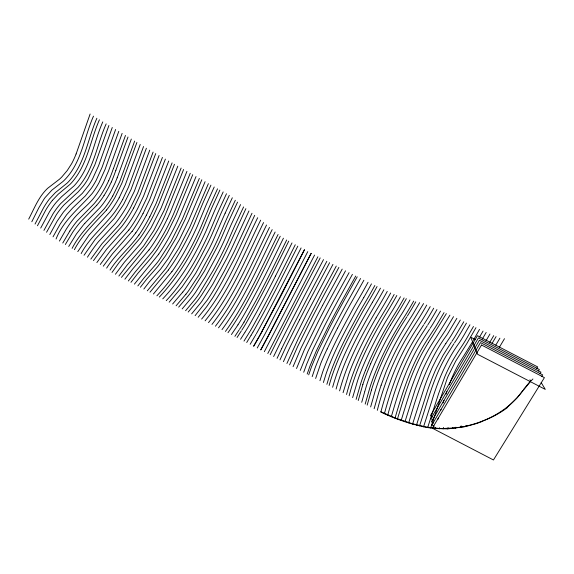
<?xml version="1.0" encoding="UTF-8"?>
<svg xmlns="http://www.w3.org/2000/svg" width="574" height="574" viewBox="0 0 574 574"><rect width="100%" height="100%" fill="white"/><g stroke="black" fill="none" stroke-linecap="round" stroke-linejoin="round"><path stroke-width="0.86" d="M367.166 405.129L371.5 389.911M370.646 406.93L374.944 391.827A103.758 16.065 -62.2 0 1 379.184 379.12C387.235 357.1 398.492 336.393 411.314 316.805A73.264 9.464 -62 0 0 412.828 314.351L419.68 302.649M365.193 404.103L369.584 388.684A85.088 12.276 -62.4 0 1 374.018 375.755C382.148 354.345 393.147 334.133 405.56 314.925A61.031 7.577 -62 0 0 413.689 301.12M374.133 408.724L378.883 392.142A140.96 23.24 -61.9 0 1 381.129 385.183M361.713 402.302L364.691 391.891M364.791 391.533L366.119 386.898A79.09 10.935 -62.4 0 1 370.718 373.638C378.912 352.558 389.789 332.626 401.972 313.619A61.669 7.376 -62.1 0 0 410.015 299.893M358.233 400.509L362.876 384.415M356.11 399.411L360.838 383.131A73.716 9.543 -62.5 0 1 365.444 370.359M377.312 410.324C384.315 382.915 394.998 356.382 409.972 332.339A58.778 9.292 -62.7 0 1 410.654 331.234L418.087 319.553A56.575 7.936 -62 0 0 426.74 305.031M352.63 397.61L357.502 381.036A68.141 8.431 -62.5 0 1 362.158 368.365C370.359 348.289 380.741 329.175 392.264 310.828A62.58 6.766 -62.1 0 0 400.458 296.715M349.15 395.816C356.985 365.107 371.895 336.787 388.433 309.96A62.092 6.443 -62.1 0 0 396.828 295.466M346.545 394.474C354.416 363.952 369.347 335.833 385.706 309.099A61.282 6.163 -62.2 0 0 394.166 294.455M384.393 413.718C391.726 386.567 401.535 359.833 416.566 335.926A56.862 9.543 -62.7 0 1 417.542 334.369M387.694 415.196C395.156 388.189 404.555 361.405 419.608 337.605A61.339 10.633 -62.7 0 1 421.711 334.269L427.278 325.68M343.065 392.681L348.597 374.693A65.45 7.168 -62.5 0 1 351.116 367.977L352.321 364.985A48.747 5.259 -62.6 0 1 376.049 317.996M391.332 416.731C398.93 389.918 407.863 363.105 422.923 339.435A63.054 11.272 -62.7 0 1 425.872 334.778L429.51 329.218M439.641 427.666L439.275 428.821M443.071 428.943L443.537 427.458M408.695 422.916C417.571 392.329 427.515 361.29 446.644 335.338A39.161 7.118 -61.9 0 0 447.878 333.429L456.875 318.319M423.547 426.819A105.3 100.421 -5.1 0 0 434.898 428.491L447.684 428.886L448.086 427.608M339.593 390.88C347.672 360.443 363.019 332.561 379.077 305.691A57.996 5.353 -62.2 0 0 387.271 291.384M430.22 306.609A57.436 8.294 -62 0 1 421.151 321.756L413.954 333.02A56.352 9.17 -62.7 0 0 413.266 334.133L411.343 337.304A49.967 8.072 -62.6 0 0 408.91 341.451C396.146 363.457 387.35 387.522 380.835 412.053A197.363 189.743 -21.4 0 0 401.176 420.469A211.225 203.009 -24.1 0 0 409.7 423.217L412.57 424.057L424.688 386.331A82.304 17.485 -62.2 0 1 428.656 375.948L431.576 369.068A30.931 6.192 -62.5 0 1 432.932 366.147L436.699 358.728A46.064 9.399 -62.6 0 1 445.876 343.453M395.005 418.195C402.761 391.619 411.235 364.806 426.238 341.272A59.165 10.834 -62.7 0 1 429.481 336.163L435.106 327.589A44.643 7.333 -61.9 0 0 436.462 325.444L444.046 312.629M397.43 419.113C404.67 395.192 411.766 370.869 424.473 349.143A48.898 9.019 -62.6 0 1 426.46 345.713L428.412 342.47M416.48 425.14L427.924 389.466A93.591 20.635 -62.1 0 1 432.071 378.266L434.97 371.263A33.823 6.974 -62.5 0 1 436.319 368.3L443.092 355.263L451.336 342.233M440.825 410.152L441.033 409.492M437.897 419.293L438.271 418.145M401.176 420.462C409.133 394.295 416.925 367.611 431.734 344.314A58.727 11.243 -62.7 0 1 435.845 337.885L449.923 315.155M452.456 428.577L452.807 427.501M447.684 428.886L463.835 426.905L465.765 426.496L466.124 425.384M336.099 389.079C344.3 358.671 359.869 330.904 375.762 303.955A56.625 4.987 -62.2 0 0 383.855 289.762M404.971 421.739L415.146 389.559L421.904 371.6A42.089 8.122 -62.5 0 1 434.618 346.94A39.549 7.613 -62.5 0 1 435.766 345.031L445.187 330.646L453.517 316.654M419.522 425.915C427.121 403.235 432.896 379.636 444.663 358.599A32.015 6.709 -62.5 0 1 446.048 356.131L453.948 343.697M443.135 402.97L443.35 402.317M443.566 401.671L443.989 400.365M427.666 427.565L438.5 393.943L444.728 376.931A35.373 7.814 -62.5 0 1 452.003 361.893A33.88 7.469 -62.5 0 1 453.611 359.051L457.299 353.003A54.401 12.291 -62.6 0 1 458.411 351.281L462.895 344.508A35.509 7.268 -61.9 0 0 469.74 332.913L473.471 326.484M430.622 428.01L447.168 378.531A29.834 6.658 -62.5 0 1 448.208 376.042L455.677 361.182L465.629 345.462A36.765 7.634 -61.9 0 0 466.849 343.532L475.968 327.682M434.898 428.498L435.279 427.343M332.626 387.278C340.956 356.913 356.734 329.261 372.469 302.225M446.063 394.144L446.271 393.52M446.479 392.903L446.895 391.669M455.512 428.233L455.864 427.192M381.129 385.176L385.922 372.225A54.15 8.273 -62.6 0 1 390.112 362.481L392.953 356.389A44.155 6.666 -62.6 0 1 402.618 338.029L423.555 303.581M461.137 425.829L460.592 427.436M329.146 385.477C336.364 359.023 349.853 334.864 363.005 311A52.808 4.692 -62.6 0 1 363.686 309.817L369.168 300.489A54.049 4.305 -62.3 0 0 377.061 286.541M326.879 384.3L329.167 376.795A89.809 7.885 -62.4 0 1 329.541 375.561C337.29 352.508 349.193 331.112 360.874 309.874A55.104 4.728 -62.6 0 1 361.785 308.303L367.023 299.363A53.26 4.09 -62.3 0 0 374.851 285.486M113.487 168.483L125.469 135.442M115.912 170.256L128.002 137.014M323.406 382.499L325.652 375.238A81.343 6.701 -62.5 0 1 326.276 373.272C334.262 350.492 346.043 329.261 357.616 308.159A51.122 4.126 -62.6 0 1 358.291 306.968L363.729 297.633M449.334 384.573L450.683 380.985A35 8.043 -62.5 0 1 457.363 366.564A32.567 7.462 -62.5 0 1 458.769 363.966L472.56 341.724M319.933 380.691L322.143 373.674A76.507 5.905 -62.5 0 1 322.94 371.242C330.854 349.336 342.176 328.852 353.24 308.417A44.428 3.344 -62.6 0 1 354.352 306.437A48.144 3.638 -62.6 0 1 354.804 305.641L360.436 295.904A50.95 3.48 -62.3 0 0 368.063 282.264M315.635 378.46L320.773 363.442A37.719 2.597 -62.7 0 1 321.569 361.477L322.179 360.02A41.586 2.87 -62.7 0 1 327.202 348.927M90.118 114.025L76.12 153.954M93.497 116.149C84.543 136.246 82.017 159.622 67.373 176.864A35.093 11.645 -63 0 1 62.939 181.506L51.796 190.195L45.145 197.506A20.42 6.63 -61.5 0 0 44.026 199.07L38.688 208.039L31.807 221.743M96.877 118.244C88.36 137.451 85.533 159.335 72.798 176.534A31.678 10.318 -62.9 0 1 69.253 180.903A30.745 10.002 -62.9 0 1 67.151 183.099L55.377 192.584L49.321 199.121A29.131 9.213 -61.4 0 0 43.545 207.824L35.043 224.047M99.41 119.808C90.936 138.872 88.059 160.526 75.61 177.703A31.513 10.138 -62.9 0 1 72.145 182.094A30.687 9.866 -62.9 0 1 70.093 184.304L58.218 194.206L52.442 200.333M102.789 121.896C94.38 140.766 91.424 162.112 79.363 179.267A31.254 9.894 -62.9 0 1 75.99 183.673A30.551 9.672 -62.9 0 1 74.01 185.904L61.569 196.746L56.596 201.94A30.738 9.435 -61.4 0 0 49.472 211.82L40.704 228.072M106.161 123.891C97.982 142.266 94.846 162.851 83.704 179.863A30.365 9.457 -62.8 0 1 79.808 185.251A29.109 9.055 -62.8 0 1 77.921 187.497L60.729 203.555A32.173 9.708 -61.3 0 0 53.188 213.528L43.94 230.375M108.895 125.505L94.789 164.996L87.901 179.16A29.755 9.141 -62.8 0 1 83.539 185.696L78.286 191.795L64.066 204.853A36.004 10.676 -61.3 0 0 58.964 211.017L57.737 212.717A27.631 8.273 -61.4 0 0 56.223 214.949L46.566 232.24M112.26 127.493L98.613 165.656L92.644 178.736A29.59 8.94 -62.8 0 1 88.532 185.502L82.34 193.33L69.605 205.162L63.456 212.057L57.17 221.148L49.802 234.544M312.17 376.652L314.394 369.979A71.19 4.692 -62.5 0 1 315.018 368.156C323.27 346.043 334.879 325.365 345.95 304.579A42.756 2.748 -62.6 0 1 347.148 302.433L360.544 278.512M115.625 129.48L102.036 167.343L96.167 180.344A29.984 8.911 -62.7 0 1 91.575 187.963L85.354 195.892L72.69 207.96L66.62 214.755L60.134 224.14L53.03 236.84M117.175 177.789L115.561 181.829A30.027 8.215 -62.7 0 1 114.57 184.096L110.782 191.673A33.923 9.335 -62.7 0 1 100.192 207.408L84.801 223.351M118.782 131.346L105.056 169.43L98.95 182.833A30.982 9.076 -62.7 0 1 93.835 191.178A30.006 8.782 -62.7 0 1 92.213 193.445C79.442 208.068 63.463 220.244 56.073 238.999M122.133 133.376L108.608 170.779L103.514 182.482A30.931 8.904 -62.7 0 1 97.515 192.764A29.755 8.553 -62.7 0 1 95.528 195.612C89.192 204.739 79.628 210.895 72.905 219.684A34.964 9.715 -61.3 0 0 66.161 229.356L59.395 241.087M308.697 374.844L311.008 368.199A77.038 4.707 -62.5 0 1 311.639 366.406L317.982 351.202L329.311 328.134A59.588 3.616 -62.6 0 1 337.239 312.938L342.7 302.871A42.196 2.511 -62.6 0 1 343.891 300.726L357.207 276.804M307.176 374.054L309.515 367.417A78.243 4.614 -62.5 0 1 310.068 365.868L316.274 351.015L327.89 327.388A59.553 3.487 -62.6 0 1 335.812 312.191L341.272 302.118A41.952 2.404 -62.6 0 1 342.463 299.972L355.744 276.051M131.331 139.066L118.624 173.915A81.766 23.771 -62.3 0 1 117.175 177.789M365.43 370.381C373.631 349.839 384.3 330.366 396.103 311.689A62.466 7.024 -62.1 0 0 404.118 297.928M134.66 141.089L119.729 181.693L112.755 196.035M136.906 142.46L121.86 183.257L115.137 197.119A34.921 9.328 -62.7 0 1 106.577 210.019M140.235 144.476L125.29 184.907L119.177 197.808M303.711 372.246L306.129 365.638A85.289 4.621 -62.5 0 1 306.602 364.339L313.002 349.279L324.662 325.68A59.359 3.179 -62.6 0 1 332.576 310.491L338.021 300.41A41.565 2.181 -62.6 0 1 339.205 298.265L352.414 274.343M143.557 146.499L128.54 187.009L122.693 199.415M149.742 150.158L134.287 191.436L127.076 206.016A42.942 10.748 -62.7 0 1 114.678 224.169L98.613 241.525A46.853 11.057 -61.2 0 0 96.755 243.842L95.449 245.55A53.92 12.628 -61.1 0 0 87.449 257.181M146.392 148.228L130.937 189.757L123.625 204.401L114.405 218.185L95.234 239.293L84.055 255.236M153.107 152.081L137.631 193.108L130.513 207.637A43.201 10.605 -62.6 0 1 118.531 225.682L101.971 243.771L90.835 259.104M155.726 153.581L140.243 194.407L133.692 208.003M159.077 155.497L143.579 196.071L137.595 208.721A42.017 9.93 -62.6 0 1 125.161 228.423L106.764 249.051L96.87 262.548M162.428 157.412L146.736 198.173L140.02 212.136A41.378 9.571 -62.6 0 1 128.856 230.023M165.398 159.098L149.692 199.652L143.026 213.578M300.238 370.438L307.98 351.317L321.426 323.973A59.359 2.892 -62.6 0 1 329.34 308.79L334.764 298.702A41.22 1.966 -62.6 0 1 335.948 296.55L349.085 272.636M168.749 161L152.842 201.754L146.413 215.207M172.092 162.894L156.171 203.418L149.8 216.828M174.482 164.279L158.661 204.366L153.825 214.863A52.421 11.351 -62.5 0 1 152.246 217.955L149.785 222.554A41.199 8.797 -62.5 0 1 139.898 238.353L128.203 251.986A110.416 21.001 -60.7 0 0 126.581 253.765L119.119 262.526L112.009 272.442M177.804 166.166L161.115 208.025L151.019 227.928L140.716 243.541L124.443 262.146L115.431 274.25M296.536 368.501L304.464 349.466L317.974 322.158A59.38 2.583 -62.6 0 1 325.889 306.982L331.298 296.88A40.912 1.744 -62.6 0 1 332.468 294.727L343.862 273.92A53.346 2.066 -62.4 0 0 345.526 270.813M181.126 168.067L164.02 210.565L153.861 230.461L143.6 246.024L127.234 264.923L118.875 276.051M183.608 169.488L167.407 209.646A32.905 6.522 -62.6 0 1 166.482 211.813C156.645 237.062 138.169 256.693 121.458 277.393M186.93 171.375L170.693 211.325A34.053 6.594 -62.6 0 1 169.768 213.478L167.328 218.78M190.245 173.269L174.503 211.713A38.86 7.376 -62.5 0 1 173.972 212.997A35.33 6.68 -62.5 0 1 173.054 215.142L172.272 216.893A44.765 8.56 -62.5 0 1 152.584 251.355L135.299 271.904L128.361 280.98M370.61 363.837L367.432 371.615A77.54 10.31 -62.5 0 0 362.854 384.458M192.721 174.683L177.481 211.706A44.083 8.258 -62.5 0 1 176.433 214.246A36.219 6.723 -62.5 0 1 175.881 215.53L167.307 232.987L157.348 249.525L151.041 258.085L138.004 273.174L130.951 282.329M293.07 366.693L301.02 348.074L314.516 320.909A60.105 2.318 -62.6 0 1 322.653 305.275M196.035 176.562L180.415 214.224A40.912 7.44 -62.5 0 1 179.712 215.917A35.983 6.508 -62.5 0 1 178.787 218.055L177.617 220.674A46.071 8.431 -62.5 0 1 158.768 254.045M199.35 178.406L184.376 214.231A48.826 8.718 -62.5 0 1 182.984 217.589A37.016 6.522 -62.5 0 1 182.058 219.727L171.102 241.374L159.292 259.893A60.916 11.006 -62.6 0 1 156.035 264.126L144.06 277.909L137.853 285.917M201.797 179.77L187.124 214.64A54.559 9.607 -62.4 0 1 185.402 218.823L176.354 237.485L165.563 255.739L157.699 266.601L146.7 279.143L140.4 287.237M205.097 181.693L189.721 218.005A46.587 7.907 -62.5 0 1 188.681 220.502L179.425 239.573L168.304 258.408L160.634 269.055L149.262 282.013L143.852 289.038M289.605 364.885L297.727 346.352L311.287 319.209A59.897 2.016 -62.6 0 1 319.424 303.581L324.798 293.472A40.302 1.327 -62.6 0 1 325.96 291.312L330.172 283.585A66.936 1.973 -62.4 0 0 338.868 267.405M208.391 183.644L189.894 226.866L178.887 248.176L166.13 268.144L147.31 290.831M210.923 185.137L203.827 200.95A76.091 10.784 -63.2 0 0 202.514 203.978L194.5 223.451A35.509 5.647 -62.5 0 1 193.589 225.553L191.608 229.887A49.888 8.079 -62.5 0 1 168.333 270.017M286.907 363.471L298.588 337.978L322.265 292.137A40.539 1.184 -62.6 0 1 323.427 289.978L327.618 282.243A69.059 1.801 -62.5 0 0 336.278 266.071M214.224 187.002L207.157 202.665A74.828 10.303 -63.2 0 0 205.621 206.166L197.772 225.123A34.763 5.36 -62.5 0 1 196.86 227.225L193.187 235.082A50.311 7.907 -62.5 0 1 171.87 271.717M217.539 188.824L210.471 204.38A74.053 9.887 -63.2 0 0 208.721 208.362L201.036 226.802A35.315 5.281 -62.5 0 1 200.125 228.89C189.284 253.299 175.149 276.252 156.881 295.804M219.871 190.109L212.811 205.585A73.852 9.643 -63.2 0 0 210.845 210.055L203.339 227.986A35.66 5.216 -62.5 0 1 202.428 230.074C191.522 254.433 177.631 277.543 159.321 297.067M223.178 191.931L216.133 207.3A73.357 9.27 -63.1 0 0 213.937 212.244L206.604 229.657A36.169 5.116 -62.5 0 1 205.693 231.745C194.679 256.018 181.14 279.366 162.772 298.86M225.159 213.162L232.327 197.779M283.441 361.663L287.818 351.862A67.373 1.679 -62.6 0 1 290.15 346.847L306.71 313.921L327.187 275.219A84.4 1.808 -62.5 0 0 328.744 272.291L332.949 264.377M226.486 193.754L219.447 209.008A72.489 8.861 -63.1 0 0 217.245 213.944L209.869 231.336A37.217 5.094 -62.5 0 1 208.958 233.41C197.843 257.618 184.627 281.174 166.23 300.661M229.306 195.339L222.741 209.481A70.322 8.359 -63.1 0 0 220.947 213.442L212.531 233.073A38.207 5.08 -62.5 0 1 211.124 236.237A40.295 5.367 -62.5 0 1 207.365 244.151L200.383 257.611A47.972 6.45 -62.5 0 1 198.826 260.445L196.717 264.198A55.082 7.469 -62.5 0 1 190.905 274.013L182.137 286.821L169.179 302.197M235.318 200.261L228.481 214.863A66.957 7.419 -63 0 0 224.549 223.652L219.376 235.706A43.107 5.345 -62.5 0 1 217.51 239.86A44.263 5.496 -62.5 0 1 214.217 246.798A43.344 5.374 -62.5 0 1 212 251.233L199.056 274.831L188.552 290.803A71.219 9.062 -62.6 0 1 185.897 294.225M279.976 359.855L284.46 350.111A67.567 1.356 -62.6 0 1 287.1 344.572L293.3 332.102A53.231 1.062 -62.6 0 1 299.097 320.737L299.585 319.775M237.564 202.113L228.273 222.059A59.466 6.45 -63 0 0 227.01 224.922L221.822 236.962A45.045 5.439 -62.5 0 1 217.51 246.282L204.466 271.014L191.989 290.867A68.191 8.409 -62.6 0 1 188.279 295.782L178.686 307.126M240.556 204.588L231.573 223.76A53.576 5.618 -63 0 0 230.303 226.615L225.094 238.633A45.604 5.288 -62.5 0 1 223.982 241.102A46.135 5.353 -62.5 0 1 219.914 249.69A44.629 5.173 -62.5 0 1 217.704 254.117L205.492 276.589L195.497 292.403A64.582 7.627 -62.6 0 1 191.472 297.82L182.145 308.927M281.662 348.655L277.084 358.348M327.202 348.927L330.452 342.204A61.289 4.327 -62.6 0 1 337.534 328.12M243.598 206.927L234.874 225.46A49.515 5.001 -62.9 0 0 233.596 228.316L228.352 240.312A45.705 5.08 -62.5 0 1 226.465 244.445L225.668 246.146A50.412 5.64 -62.5 0 1 213.248 270.354L199.006 293.931A61.49 6.938 -62.5 0 1 194.672 299.85L185.603 310.721M245.894 208.649L230.798 241.561A46.745 5.037 -62.5 0 1 228.897 245.701A48.187 5.202 -62.5 0 1 222.934 257.905L221.098 261.486A58.326 6.371 -62.5 0 1 219.677 264.198L209.453 282.587L201.618 295.072A59.531 6.486 -62.5 0 1 197.069 301.364L188.193 312.062M248.951 210.952L234.056 243.24A48.417 4.994 -62.5 0 1 228.839 254.26A46.803 4.814 -62.5 0 1 226.637 258.666L212.775 284.202L201.976 301.113A59.811 6.228 -62.5 0 1 200.635 302.914L191.651 313.863M252.008 213.248L237.32 244.911A49.694 4.893 -62.5 0 1 233.783 252.445L224.24 271.165L214.303 288.866A46.774 4.592 -62.5 0 1 207.35 299.987L195.11 315.657M254.705 215.315L239.889 247.114A49.192 4.628 -62.5 0 1 236.108 255.071L235.405 256.513A46.142 4.327 -62.5 0 1 233.46 260.409L222.296 281.475A64.145 6.142 -62.5 0 1 217.18 290.415L214.202 295.409A40.74 3.803 -62.4 0 1 212.767 297.727L206.532 306.896L198.181 317.257M273.626 356.54L278.304 346.911A64.388 0.71 -62.6 0 1 279.029 345.44L280.126 343.216A73.946 0.825 -62.6 0 1 281.016 341.437L287.33 328.981A60.507 0.674 -62.6 0 1 288.995 325.731L291.104 321.627A51.165 0.567 -62.6 0 1 292.668 318.592L295.646 312.83A62.207 0.696 -62.6 0 1 299.441 305.504A56.116 0.624 -62.6 0 1 301.293 301.938L302.677 299.284A66.943 0.753 -62.6 0 1 304.507 295.775L315.054 275.685A74.362 0.718 -62.5 0 0 318.828 268.524L323.506 259.599M28.7 219.132C34.017 208.958 38.243 197.815 46.444 189.492A31.125 10.138 -61.4 0 1 47.728 188.243L59.416 179.253A38.889 13.145 -63.1 0 0 61.741 177.043L67.251 170.521L71.621 163.705A28.126 9.406 -62.9 0 0 76.077 153.968M257.69 217.718C240.743 252.273 226.536 289.174 201.639 319.051M270.16 354.732L274.946 345.168A62.588 0.387 -62.6 0 1 275.678 343.711L276.797 341.508A78.014 0.488 -62.6 0 1 277.694 339.736L284.08 327.28A64.331 0.402 -62.6 0 1 285.752 324.037L292.417 311.144A69.016 0.438 -62.6 0 1 293.859 308.353L299.449 297.59A67.502 0.423 -62.6 0 1 301.278 294.082L320.177 257.913M37.468 225.769L45.748 210.098A29.798 9.306 -61.4 0 1 52.442 200.304M260.661 220.158C243.785 254.461 229.514 290.953 205.097 320.844M263.581 222.554C246.77 256.607 232.448 292.726 208.498 322.61M266.544 224.994C249.819 258.802 235.412 294.505 211.964 324.41M269.507 227.426C252.861 260.991 238.382 296.284 215.422 326.211M272.169 229.607C255.588 262.949 241.03 297.884 218.529 327.826M275.133 232.04C258.637 265.131 243.993 299.671 221.987 329.627M283.427 238.188L271.136 263.308A54.128 2.597 -62.5 0 1 268.697 268.237L265.253 275.104A49.177 2.346 -62.5 0 1 260.223 284.869L257.834 289.432A62.071 3.014 -62.5 0 1 252.194 300.001L248.851 306.143A46.064 2.196 -62.5 0 1 247.609 308.382M275.47 276.101L278.031 271.028A49.127 1.722 -62.5 0 0 280.198 266.688L292.008 242.931M278.089 234.472C261.665 267.312 246.949 301.458 225.453 331.42M280.234 236.237C263.875 268.905 249.102 302.756 227.971 332.733M286.684 239.989L274.372 265.001A52.37 2.253 -62.5 0 1 269.342 275.061L268.46 276.797A49.902 2.145 -62.5 0 1 263.437 286.562L260.567 292.03A62.71 2.734 -62.5 0 1 255.997 300.632L244.022 322.114M288.751 241.13L276.955 264.987A51.23 2.045 -62.5 0 1 275.62 267.692A51.1 2.045 -62.5 0 1 265.461 287.631L262.598 293.099A67.962 2.777 -62.5 0 1 261.091 295.954L258.544 300.754A53.841 2.16 -62.5 0 1 253.615 309.888L246.11 323.212A54.013 2.16 -62.5 0 1 243.505 327.532L241.898 330.05M295.273 244.739L277.809 279.524A56.639 1.729 -62.5 0 1 275.118 284.783L273.281 288.327A48.008 1.449 -62.5 0 1 271.889 291.018L265.001 304.134A56.324 1.722 -62.5 0 1 259.462 314.487M297.82 246.146L275.793 289.655A47.362 1.256 -62.5 0 1 274.394 292.345L267.52 305.454A52.313 1.392 -62.5 0 1 265.913 308.489L263.739 312.579A63.449 1.708 -62.5 0 1 262.009 315.8L255.272 328.063A74.756 2.016 -62.6 0 1 254.483 329.454L253.579 331.033A56.568 1.507 -62.5 0 1 253.062 331.916M267.793 353.491L317.896 256.757M301.085 247.946L279.007 291.355A46.759 1.012 -62.5 0 1 277.608 294.039L266.989 314.258A69.533 1.543 -62.6 0 1 265.267 317.487L258.573 329.806A82.477 1.822 -62.6 0 1 257.791 331.205L256.908 332.769A58.397 1.27 -62.6 0 1 256.399 333.652M304.349 249.747L262.196 330.961M304.5 249.834L279.552 298.545L261.873 331.55A90.419 1.564 -62.6 0 1 261.098 332.949L260.237 334.506A61.705 1.048 -62.6 0 1 259.742 335.388M307.764 251.627L296.471 273.698A43.057 0.509 -62.6 0 1 295.079 276.417L289.109 288.019A67.51 0.818 -62.6 0 1 287.56 291.004L265.367 333.286A92.471 1.119 -62.6 0 1 264.37 335.116L257.245 347.988M311.094 253.306L268.639 335.08A91.338 0.653 -62.6 0 1 267.706 336.83L260.711 349.796M311.244 253.385L268.79 335.151A91.079 0.631 -62.6 0 1 267.857 336.902L260.869 349.875M314.574 255.071L264.327 351.683M310.426 298.882L321.06 278.821A76.127 1.327 -62.5 0 0 325.444 270.584L329.612 262.691M326.836 261.285L322.696 269.156A74.799 1.04 -62.5 0 1 318.333 277.393L307.736 297.468A61.719 0.99 -62.6 0 0 298.372 315.485L295.911 320.278A54.3 0.861 -62.6 0 0 290.588 330.681L284.331 343.144A68.198 1.091 -62.6 0 0 281.655 348.662M322.645 305.296L328.048 295.172A40.589 1.535 -62.6 0 1 329.218 293.02L333.451 285.3A64.762 2.196 -62.4 0 0 342.19 269.12M259.462 314.495L252.703 326.699A69.777 2.138 -62.6 0 1 251.9 328.091L250.982 329.677A54.243 1.643 -62.5 0 1 250.372 330.71M363.873 280.227L351.683 301.895A47.499 3.3 -62.6 0 0 350.183 304.543L349.157 306.373A56.998 4.004 -62.6 0 0 337.541 328.12M473.299 340.382L479.505 329.39M262.347 331.04L262.017 331.629A91.517 1.564 -62.6 0 1 261.249 333.028L260.388 334.585A61.181 1.026 -62.6 0 1 259.893 335.467L259.728 335.768M62.774 243.024L69.82 231.057M65.35 244.502L72.64 232.334A32.137 8.696 -61.3 0 1 73.946 230.418L75.546 228.179A44.65 11.911 -61.2 0 1 80.08 222.461L96.762 205.248M259.333 336.12L253.629 346.1M253.787 346.179L259.154 336.787M440.495 311.101L433.076 323.65A48.733 7.749 -61.9 0 1 431.469 326.197L430.062 328.364M446.364 313.626L432.229 336.472A61.081 11.415 -62.7 0 0 428.412 342.456M460.326 320.034L451.25 335.331A38.659 7.204 -61.9 0 1 450.03 337.225L445.883 343.41M68.729 246.447L76.414 233.998L83.273 225.101A70.738 18.038 -60.9 0 1 84.801 223.351M255.982 334.384L255.301 335.553M463.785 321.749L454.622 337.239A38.566 7.369 -61.9 0 1 453.417 339.105L451.932 341.351M250.164 344.292L254.978 336.113M466.447 323.069L463.419 328.299A59.366 11.265 -61.8 0 1 461.668 331.356L457.22 338.71A38.795 7.548 -61.9 0 1 456.029 340.561L454.536 342.807M469.941 324.784L466.597 330.538A42.211 8.373 -61.9 0 1 459.451 342.52C446.522 360.329 437.819 380.749 431.583 401.757L423.547 426.812L412.57 424.057M252.89 332.21L251.125 335.166M479.548 337.053L483.035 331.105M482.232 339.177L486.185 332.446M485.963 340.812L489.959 334.032M72.116 248.384C79.958 233.109 92.486 221.306 104.059 208.95A34.533 9.335 -62.7 0 0 112.734 196.007M376.078 317.896L382.37 307.427A59.445 5.733 -62.2 0 0 390.672 292.998M489.701 342.448L493.733 335.618M492.026 343.467L496.087 336.601M246.705 342.491L251.053 335.273M495.8 345.11L499.904 338.186M499.215 347.557L504.481 338.689M74.398 249.697C82.333 234.321 95.248 222.726 106.577 209.998M250.027 331.284L248.98 333.006M390.449 325.243L398.392 312.313A62.114 7.153 -62.1 0 0 406.349 298.674M244 341.078L248.65 333.544M77.777 251.634L89.02 235.132L110.308 211.555A35.66 9.356 -62.7 0 0 119.177 197.808M536.755 368.451L537.687 366.93L477.439 335.69L430.414 415.719L432.789 416.954M240.542 339.277L244.897 332.375M407.447 315.915L407.719 315.47A60.127 7.62 -62 0 0 415.77 301.816M538.376 371.041L539.316 369.52L478.429 337.942L430.887 418.74L433.255 419.974M540.041 373.688L540.981 372.167L479.434 340.253L431.368 421.825L433.729 423.06M81.164 253.579C89.343 237.901 103.428 226.909 114.025 213.105A36.793 9.478 -62.7 0 0 122.707 199.422M541.734 376.393L542.674 374.872L480.46 342.606L431.863 424.982L434.245 426.224M406.901 316.791C394.596 335.754 383.841 355.801 375.877 376.982A89.967 13.302 -62.4 0 0 371.486 389.925M237.076 337.476L241.31 330.947M417.542 334.369L423.648 324.87M234.895 336.335L239.028 330.05M245.105 332.059L246.849 329.261A56.97 2.009 -62.5 0 0 249.41 324.949L256.198 312.808A54.81 1.937 -62.5 0 0 261.773 302.448L264.313 297.648A70.258 2.526 -62.5 0 0 265.812 294.792L268.675 289.325A51.703 1.815 -62.5 0 0 275.463 276.108M427.831 324.812L428.111 324.375A58.218 8.89 -61.9 0 0 436.943 309.558M93.476 260.618L103.636 246.633L121.444 226.881A42.627 10.296 -62.6 0 0 133.67 207.982M237.966 324.834L236.215 327.46M231.43 334.534L235.857 327.984M100.256 264.478L109.835 251.541L128.87 229.937M239.523 329.318L241.31 326.57A52.543 2.26 -62.5 0 0 244.029 322.107M103.263 266.192L112.411 253.909L132.149 231.286M106.649 268.123C114.807 255.086 126.797 245.184 135.787 232.822M110.036 270.06C118.194 257.166 130.126 247.365 138.908 234.981M158.74 254.146L134.402 284.123M124.91 279.186L132.702 268.984L149.01 249.884M149.972 292.209L168.29 270.132M171.899 271.624L153.423 294.01M523.696 389.301L530.304 381.251M522.814 390.428C509.655 409.377 488.359 421 466.224 426.051A47.62 44.772 -1.1 0 1 463.06 426.726L455.196 427.888M172.645 303.99L182.74 292.116M176.103 305.784L185.904 294.218M530.591 381.387L517.274 397.689L507.43 407.296M531.151 380.77L532.916 378.984M482.655 421.294L478.113 422.995A73.329 69.375 -3 0 1 475.279 423.913L465.765 426.496M454.838 427.931L440.839 428.599M440.48 428.584L426.554 427.078L412.319 423.698M411.981 423.598L395.787 418.202L380.835 411.759M475.502 339.672L470.737 337.203L477.611 354.294L545.3 389.402L541.182 382.585M529.874 379.816L530.799 380.72M507.588 407.475A97.099 92.436 -4.6 0 1 482.562 421.086M69.82 231.049A37.159 10.124 -61.3 0 1 76.909 221.291L93.741 204.093A45.676 13.109 -62.9 0 0 94.911 202.766L99.288 197.183A29.044 8.201 -62.7 0 0 101.211 194.349A30.817 8.718 -62.7 0 0 107.525 183.135A29.03 8.194 -62.7 0 0 108.651 180.738M113.408 168.534A54.164 15.749 -62.5 0 1 108.716 180.724M104.016 195.605A34.505 9.665 -62.7 0 1 96.776 205.191M104.009 195.547A30.838 8.603 -62.7 0 0 110.653 183.407A29.41 8.194 -62.7 0 0 111.299 181.987M115.84 170.306A56.051 16.108 -62.5 0 1 111.356 181.972M149.764 216.814A42.648 9.27 -62.5 0 1 138.901 235.082M146.37 215.185A43.079 9.586 -62.5 0 1 135.78 232.915M142.991 213.557A41.529 9.428 -62.5 0 1 132.128 231.415M167.299 218.794A44.6 8.746 -62.5 0 1 148.996 249.934M182.74 292.116A76.127 10.095 -62.7 0 0 184.957 289.31L195.72 273.217L208.728 249.59A44.93 5.805 -62.5 0 0 212.645 241.632L221.255 221.951A72.073 8.244 -63.1 0 1 225.159 213.162M247.595 308.417A49.522 2.368 -62.5 0 1 237.98 324.805M299.585 319.783A61.454 1.241 -62.6 0 1 310.426 298.889M371.457 283.872A52.105 3.781 -62.3 0 1 363.737 297.597M380.462 288.155A55.283 4.635 -62.2 0 1 372.476 302.197M370.653 363.794A48.618 6.285 -62.6 0 1 390.471 325.171M433.707 308.188A58.491 8.696 -61.9 0 1 424.2 324.009M481.514 345.017L432.366 428.197L493.453 459.975L544.41 377.635L481.514 345.017"/></g></svg>
